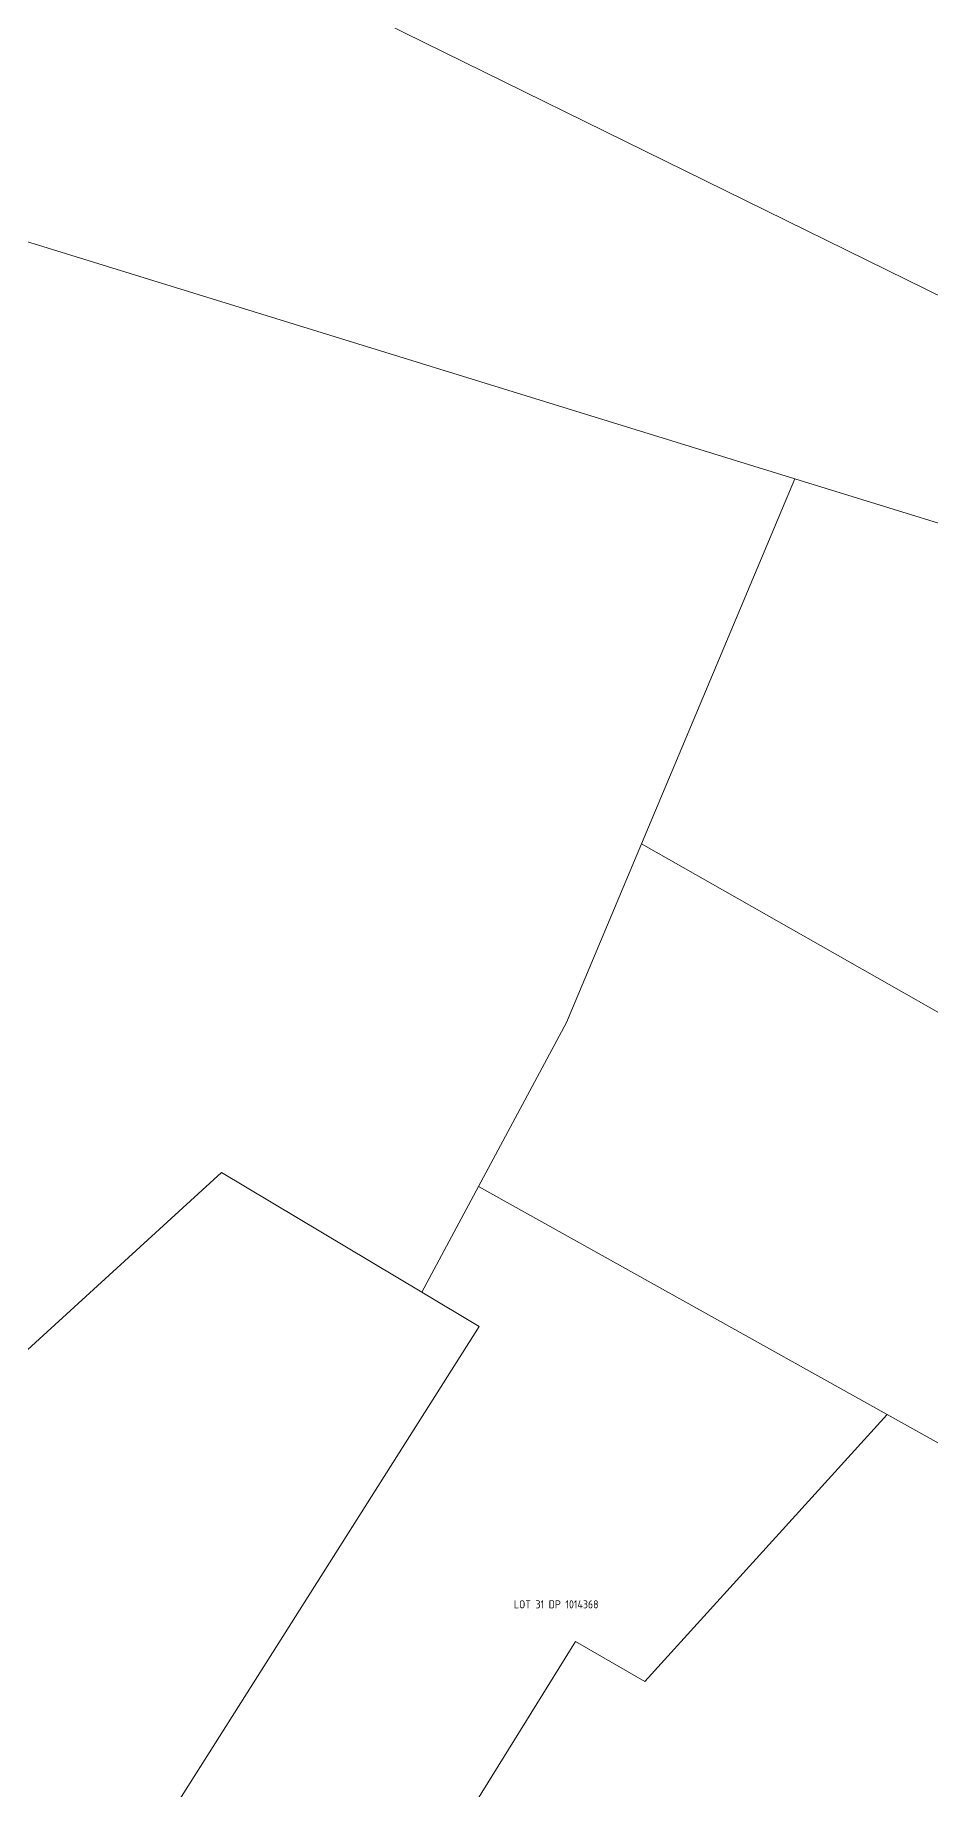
# Model space of a CAD drawing. Header units: metres. Extents: x 250871 to 255994, y 6164531 to 6169422.
# Drawn here: x 252544.4 to 252768.5, y 6166560.9 to 6166999.6 of the extents above; entities that cross this region are included whole.
import ezdxf

# ---------------------------------------------------------------- set-up
doc = ezdxf.new("R2010")
doc.units = ezdxf.units.M
doc.layers.add('Cadastre Land Parcels_SP_EXT', color=118, linetype='Continuous', lineweight=15)
doc.styles.add('LotNum', font='isocp.shx')

msp = doc.modelspace()

# ---------------------------------------------------------------- linework, layer by layer
at = {"layer": 'Cadastre Land Parcels_SP_EXT', "linetype": 'Continuous'}
for points in [[(252971.939, 6166842.821), (253022.828, 6166938.404), (252929.259, 6166989.113), (253017.888, 6167155.59), (252934.004, 6167202.244), (252123.746, 6167652.825), (252045.326, 6167696.428), (251776.264, 6167846.024), (251746.376, 6167623.428), (251738.51, 6167564.84), (251754.613, 6167562.689), (252067.026, 6167520.949), (252052.077, 6167304.822), (252445.124, 6167094.443), (252968.851, 6166837.022), (252971.939, 6166842.821)], [(252445.124, 6167094.443), (252052.077, 6167304.822), (252067.026, 6167520.949), (251754.613, 6167562.689), (251738.51, 6167564.84), (251737.662, 6167558.55), (251666.767, 6167032.499), (251895.554, 6166897.155), (251934.317, 6166874.224), (251941.098, 6166870.213), (252213.557, 6166707.897), (252385.953, 6166996.264), (252734.445, 6166888.692), (252862.065, 6166849.302), (252959.395, 6166819.262), (252960.745, 6166821.798), (252962.514, 6166825.119), (252965.8, 6166831.293), (252968.851, 6166837.022), (252445.124, 6167094.443)], [(252677.349, 6166752.757), (252696.099, 6166797.396), (252734.445, 6166888.692), (252385.953, 6166996.264), (252213.557, 6166707.897), (252360.674, 6166619.943), (252360.837, 6166619.845), (252396.952, 6166598.254), (252436.767, 6166574.451), (252591.085, 6166715.275), (252641.184, 6166685.325), (252655.366, 6166711.769), (252677.349, 6166752.757)], [(252917.054, 6166739.822), (252829.132, 6166787.515), (252847.955, 6166822.828), (252862.065, 6166849.302), (252734.445, 6166888.692), (252696.099, 6166797.396), (252889.298, 6166687.743), (252917.054, 6166739.822)], [(252889.298, 6166687.743), (252696.099, 6166797.396), (252677.349, 6166752.757), (252655.366, 6166711.769), (252757.555, 6166654.748), (252845.549, 6166605.653), (252889.298, 6166687.743)], [(252655.473, 6166676.782), (252641.184, 6166685.325), (252591.085, 6166715.275), (252436.767, 6166574.451), (252548.371, 6166507.728), (252655.473, 6166676.782)], [(252757.555, 6166654.748), (252655.366, 6166711.769), (252641.184, 6166685.325), (252655.473, 6166676.782), (252548.371, 6166507.728), (252639.372, 6166453.324), (252666.194, 6166542.28), (252650.605, 6166551.288), (252679.642, 6166598.013), (252696.963, 6166588.003), (252757.555, 6166654.748)], [(252845.549, 6166605.653), (252757.555, 6166654.748), (252696.963, 6166588.003), (252679.642, 6166598.013), (252650.605, 6166551.288), (252666.194, 6166542.28), (252639.372, 6166453.324), (252674.494, 6166432.328), (252708.528, 6166422.948), (252742.542, 6166432.4), (252766.856, 6166457.995), (252845.549, 6166605.653)]]:
    msp.add_lwpolyline(points, close=True, dxfattribs=at)

# ---------------------------------------------------------------- texts
at = {"layer": 'Cadastre Land Parcels_SP_EXT', "linetype": 'Continuous', "insert": (252664.202, 6166608.311), "char_height": 2, "attachment_point": 1, "style": 'LotNum'}
msp.add_mtext_dynamic_manual_height_columns('LOT 31 DP 1014368', width=27.81325, gutter_width=7.5, heights=[0], dxfattribs=at)

doc.saveas('drawing.dxf')
